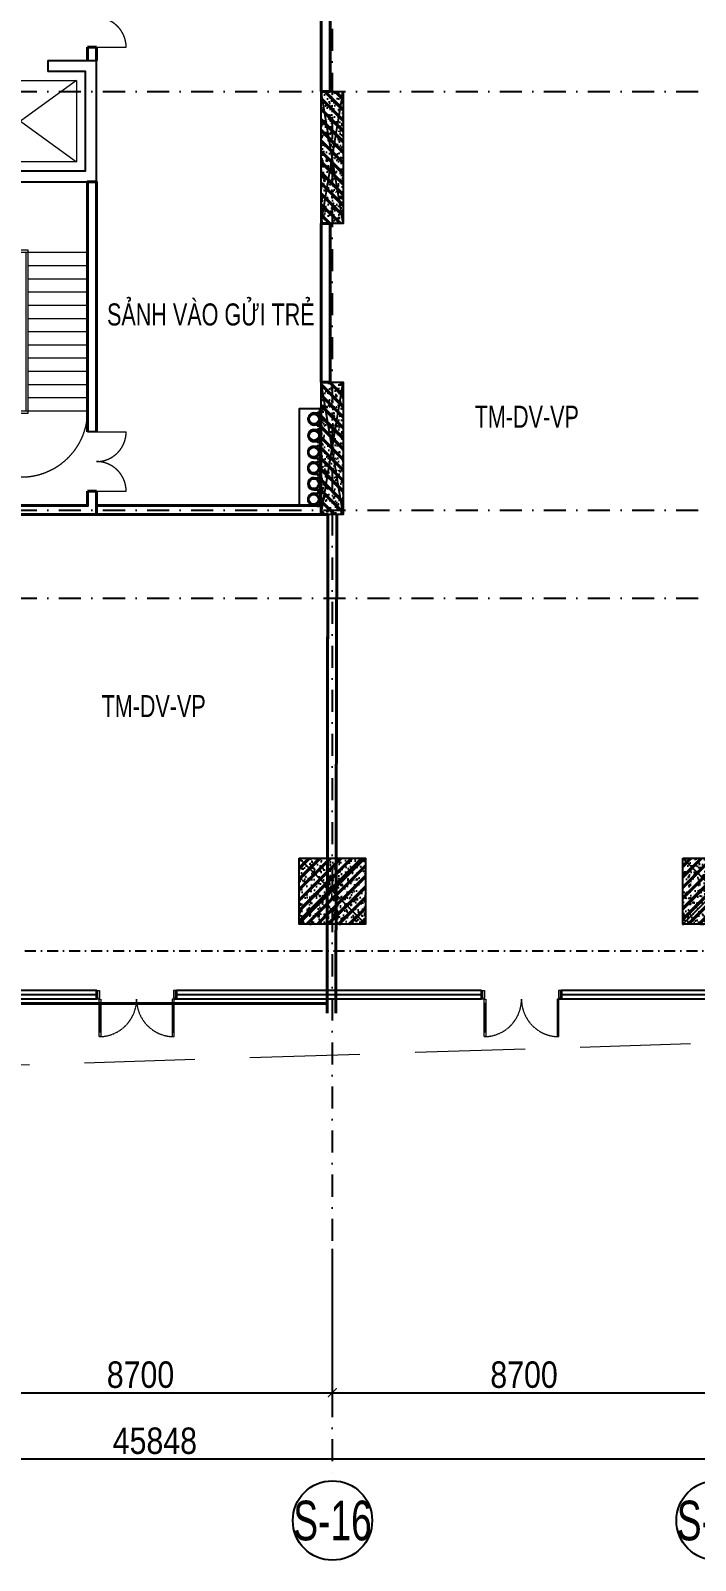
# Model space of a CAD drawing. Header units: millimetres. Extents: x -1534340 to 1713810, y -1348191 to 1114081.
# Drawn here: x 1533939 to 1549019, y -348387 to -313673 of the extents above; entities that cross this region are included whole.
import ezdxf
from ezdxf.enums import TextEntityAlignment as Align

# ---------------------------------------------------------------- set-up
doc = ezdxf.new("R2010")
doc.units = ezdxf.units.MM
doc.header["$LTSCALE"] = 100
doc.set_wipeout_variables(frame=1)
doc.header["$PDMODE"] = 32
doc.header["$PDSIZE"] = 2.5
for name, pattern in [('DASHED2', [0.375, 0.25, -0.125]), ('HIDDEN2', [0.1875, 0.125, -0.0625]), ('xref.asix of  podium$0$xref.asix of  podium$0$DASHDOT', [1, 0.5, -0.25, 0, -0.25]), ('Xref.Asix of Basement B2$0$HIDDEN', [0.375, 0.25, -0.125])]:
    doc.linetypes.add(name, pattern=pattern)
for name, color, linetype in [('1-Chu thich', 8, 'Continuous'), ('A-CORE-OTLN', 2, 'Continuous'), ('A-GLAZ', 135, 'Continuous'), ('ccu12-Manh', 8, 'Continuous'), ('KT-Kich thuoc', 9, 'Continuous'), ('KT-KT', 1, 'Continuous'), ('KT-Text', 7, 'Continuous'), ('NDT Cap nuoc', 4, 'Continuous'), ('xref.asix of  podium$0$xref.asix of  podium$0$AUDIT_I_220805193045-1', 50, 'Continuous'), ('xref.asix of  podium$0$xref.asix of  podium$0$AUDIT_I_220805193045-5', 6, 'Continuous'), ('xref.asix of  podium$0$xref.asix of  podium$0$AUDIT_I_220807103235-17', 50, 'Continuous'), ('xref.asix of  podium$0$xref.asix of  podium$0$KC2-DIM', 251, 'Continuous'), ('xref.asix of  podium$0$xref.asix of  podium$0$KT-Dim', 8, 'Continuous'), ('xref.asix of  podium$0$xref.asix of  podium$0$KT-Kich thuoc', 9, 'Continuous'), ('xref.asix of  podium$0$xref.asix of  podium$0$KT-Luoi truc South Tower', 8, 'xref.asix of  podium$0$xref.asix of  podium$0$DASHDOT'), ('Xref.Asix of Basement B2$0$KT-Net cot vach', 6, 'Continuous')]:
    doc.layers.add(name, color=color, linetype=linetype)
for name, color, linetype, lineweight in [('CUA', 37, 'Continuous', 13), ('D-building block', 8, 'Continuous', 13), ('KT-Chu viet', 255, 'Continuous', 20), ('KT-Net cat', 1, 'Continuous', 40), ('KT-Net cua', 87, 'Continuous', 9), ('KT-Net thay', 7, 'Continuous', 15), ('NET-THAY', 7, 'Continuous', 30)]:
    doc.layers.add(name, color=color, linetype=linetype, lineweight=lineweight)
doc.layers.add('Xref.Asix of Basement B2$0$KT-Chi gioi XD', color=7, linetype='Xref.Asix of Basement B2$0$HIDDEN', true_color=0x0066cc)
doc.styles.add('Arial Narrow', font='ARIALN.TTF')
doc.styles.add('xref.asix of  podium$0$xref.asix of  podium$0$HBA-Text', font='GOTHIC.TTF')
doc.styles.add('Xref_ST_MBDV Cot vach 30.7.2022$0$Arial', font='arial.ttf', dxfattribs={"width": 0.7})
doc.dimstyles.new('CCU_1-200', dxfattribs={"dimscale": 200, "dimtxt": 3, "dimasz": 1, "dimexe": 1, "dimexo": 2, "dimgap": 0.5, "dimtad": 1, "dimdec": 0, "dimdsep": 46, "dimtxsty": 'Arial Narrow', "dimblk": 'ARCHTICK', "dimcen": -1, "dimdle": 1, "dimclrd": 256, "dimclre": 256, "dimclrt": 3, "dimadec": 0, "dimazin": 2, "dimtfac": 0.1, "dimtdec": 0, "dimtix": 1, "dimtmove": 2, "dimatfit": 1, "dimfxl": 1, "dimtvp": 0.833333, "dimtolj": 1, "dimtzin": 12, "dimarcsym": 0})
pattern_1 = [(50, (550, -550), (286.904, -25.1), [30, -330]), (355, (550, -550), (-55.5, 300.877), [24, -264]), (100.451, (573.9, -552.1), (231.404, 275.776), [25.496, -280.457]), (46.184, (550, -470), (426.9, -66.21), [45, -495]), (96.636, (585.57, -475.5), (373.87, 389.65), [38.24, -420.69]), (351.184, (550, -470), (373.86, 389.65), [36, -396]), (21, (590, -490), (238.763, -161.048), [30, -330]), (326, (590, -490), (97.326, 290.06), [24, -264]), (71.451, (609.9, -503.42), (336.09, 129.01), [25.496, -280.457]), (37.5, (550, -550), (4.864, 133.1575), [0, -260.8, 0, -268, 0, -265]), (7.5, (550, -550), (105.228, 157.765), [0, -152.8, 0, -254.8, 0, -101]), (327.5, (460.8, -550), (213.529, -9.022), [0, -100, 0, -312, 0, -414]), (317.5, (420.8, -550), (233.274, 40.042), [0, -130, 0, -207.2, 0, -294]), (45, (550, -550), (-120.208, 120.208), []), (45, (550, -501), (-120.208, 120.208), [])]

# ---------------------------------------------------------------- blocks, each defined once
blk = doc.blocks.new('*U2908')
h = blk.add_hatch()
h.set_pattern_fill('VATLIEU04', color=250, scale=40, style=0, pattern_type=2)
h.set_pattern_definition(pattern_1)
h.paths.add_polyline_path([(-475, 475), (1025, 475), (1025, -1025), (-475, -1025)])
at = {"color": 6, "ltscale": 0.25}
blk.add_lwpolyline([(-475, 475), (1025, 475), (1025, -1025), (-475, -1025)], close=True, dxfattribs=at)
at = {"layer": 'Defpoints', "linetype": 'ByBlock', "ltscale": 30}
for p, q in [((1025, 475), (-475, -1025)), ((-475, 475), (1025, -1025))]:
    blk.add_line(p, q, dxfattribs=at)
blk = doc.blocks.new('*U2909')
h = blk.add_hatch()
h.set_pattern_fill('VATLIEU04', color=250, scale=40, style=0, pattern_type=2)
h.set_pattern_definition(pattern_1)
h.paths.add_polyline_path([(-475, 475), (1025, 475), (1025, -1025), (-475, -1025)])
at = {"color": 6, "ltscale": 0.25}
blk.add_lwpolyline([(-475, 475), (1025, 475), (1025, -1025), (-475, -1025)], close=True, dxfattribs=at)
at = {"layer": 'Defpoints', "linetype": 'ByBlock', "ltscale": 30}
for p, q in [((1025, 475), (-475, -1025)), ((-475, 475), (1025, -1025))]:
    blk.add_line(p, q, dxfattribs=at)
blk = doc.blocks.new('*U2799')
h = blk.add_hatch()
h.set_pattern_fill('VATLIEU04', color=250, scale=40, style=0, pattern_type=2)
h.set_pattern_definition([(50, (-450, 3050), (286.904, -25.101), [30, -330]), (355, (-450, 3050), (-55.5, 300.877), [24, -264]), (100.451, (-426.1, 3047.9), (231.404, 275.776), [25.496, -280.457]), (46.184, (-450, 3130), (426.896, -66.208), [45, -495]), (96.636, (-414.43, 3124.5), (373.865, 389.647), [38.244, -420.685]), (351.184, (-450, 3130), (373.865, 389.65), [36, -396]), (21, (-410, 3110), (238.763, -161.048), [30, -330]), (326, (-410, 3110), (97.326, 290.06), [24, -264]), (71.451, (-390.1, 3096.58), (336.09, 129.012), [25.496, -280.457]), (37.5, (-450, 3050), (4.864, 133.1575), [0, -260.8, 0, -268, 0, -265]), (7.5, (-450, 3050), (105.228, 157.7647), [0, -152.8, 0, -254.8, 0, -101]), (327.5, (-539.2, 3050), (213.529, -9.022), [0, -100, 0, -312, 0, -414]), (317.5, (-579.2, 3050), (233.274, 40.042), [0, -130, 0, -207.2, 0, -294]), (45, (-450, 3050), (-120.208, 120.208), []), (45, (-450, 3099), (-120.208, 120.208), [])])
h.paths.add_polyline_path([(-475, -475), (25, -475), (25, 2525), (-475, 2525)])
at = {"color": 6, "ltscale": 0.25}
blk.add_lwpolyline([(-475, -475), (25, -475), (25, 2525), (-475, 2525)], close=True, dxfattribs=at)
at = {"layer": 'Defpoints', "linetype": 'ByBlock', "ltscale": 30}
for p, q in [((25, -475), (-475, 2525)), ((-475, -475), (25, 2525))]:
    blk.add_line(p, q, dxfattribs=at)
blk = doc.blocks.new('xref.asix of  podium$0$xref.asix of  podium$0$MBCot-PN-flat-22')
at = {"layer": 'xref.asix of  podium$0$xref.asix of  podium$0$AUDIT_I_220805193045-5', "linetype": 'ByBlock', "xscale": -1, "rotation": 359.9999999999985}
for p in [(81112, -17602, 0), (81112, -24202, 0)]:
    blk.add_blockref('*U2799', p, dxfattribs=at)
blk = doc.blocks.new('_ARCHTICK')
at = {"color": 0, "linetype": 'ByBlock', "const_width": 0.15}
blk.add_lwpolyline([(-0.5, -0.5), (0.5, 0.5)], dxfattribs=at)
blk = doc.blocks.new('*D2861')
at = {"layer": 'Defpoints', "color": 0, "transparency": 16777216}
for p in [(-52171, 1204), (-6323, 1204), (-6323, -3959)]:
    blk.add_point(p, dxfattribs=at)
at = {"layer": 'xref.asix of  podium$0$xref.asix of  podium$0$KT-Kich thuoc', "lineweight": -2, "transparency": 16777216}
for p, q in [((-52171, 804), (-52171, -4159)), ((-6323, 804), (-6323, -4159)), ((-52371, -3959), (-6123, -3959))]:
    blk.add_line(p, q, dxfattribs=at)
at = {"layer": 'xref.asix of  podium$0$xref.asix of  podium$0$KT-Kich thuoc', "lineweight": -2, "transparency": 16777216, "xscale": 200, "yscale": 200, "zscale": 200, "rotation": 180}
blk.add_blockref('_ARCHTICK', (-52171, -3959), dxfattribs=at)
at = {"layer": 'xref.asix of  podium$0$xref.asix of  podium$0$KT-Kich thuoc', "lineweight": -2, "transparency": 16777216, "xscale": 200, "yscale": 200, "zscale": 200}
blk.add_blockref('_ARCHTICK', (-6323, -3959), dxfattribs=at)
at = {"layer": 'xref.asix of  podium$0$xref.asix of  podium$0$KT-Kich thuoc', "color": 3, "transparency": 16777216, "insert": (-29247, -3553), "char_height": 600, "attachment_point": 5, "style": 'Arial Narrow'}
blk.add_mtext('\\A1;45848', dxfattribs=at)
blk = doc.blocks.new('*D2847')
at = {"layer": 'Defpoints', "color": 0, "transparency": 16777216}
for p in [(-33923, 1204), (-25223, 1204), (-25223, -2459)]:
    blk.add_point(p, dxfattribs=at)
at = {"layer": 'xref.asix of  podium$0$xref.asix of  podium$0$KT-Kich thuoc', "lineweight": -2, "transparency": 16777216}
for p, q in [((-33923, 804), (-33923, -2659)), ((-25223, 804), (-25223, -2659)), ((-34123, -2459), (-25023, -2459))]:
    blk.add_line(p, q, dxfattribs=at)
at = {"layer": 'xref.asix of  podium$0$xref.asix of  podium$0$KT-Kich thuoc', "lineweight": -2, "transparency": 16777216, "xscale": 200, "yscale": 200, "zscale": 200, "rotation": 180}
blk.add_blockref('_ARCHTICK', (-33923, -2459), dxfattribs=at)
at = {"layer": 'xref.asix of  podium$0$xref.asix of  podium$0$KT-Kich thuoc', "lineweight": -2, "transparency": 16777216, "xscale": 200, "yscale": 200, "zscale": 200}
blk.add_blockref('_ARCHTICK', (-25223, -2459), dxfattribs=at)
at = {"layer": 'xref.asix of  podium$0$xref.asix of  podium$0$KT-Kich thuoc', "color": 3, "transparency": 16777216, "insert": (-29573, -2053), "char_height": 600, "attachment_point": 5, "style": 'Arial Narrow'}
blk.add_mtext('\\A1;8700', dxfattribs=at)
blk = doc.blocks.new('*D2848')
at = {"layer": 'Defpoints', "color": 0, "transparency": 16777216}
for p in [(-25223, 1204), (-16523, 1204), (-16523, -2459)]:
    blk.add_point(p, dxfattribs=at)
at = {"layer": 'xref.asix of  podium$0$xref.asix of  podium$0$KT-Kich thuoc', "lineweight": -2, "transparency": 16777216}
for p, q in [((-25223, 804), (-25223, -2659)), ((-16523, 804), (-16523, -2659)), ((-25423, -2459), (-16323, -2459))]:
    blk.add_line(p, q, dxfattribs=at)
at = {"layer": 'xref.asix of  podium$0$xref.asix of  podium$0$KT-Kich thuoc', "lineweight": -2, "transparency": 16777216, "xscale": 200, "yscale": 200, "zscale": 200, "rotation": 180}
blk.add_blockref('_ARCHTICK', (-25223, -2459), dxfattribs=at)
at = {"layer": 'xref.asix of  podium$0$xref.asix of  podium$0$KT-Kich thuoc', "lineweight": -2, "transparency": 16777216, "xscale": 200, "yscale": 200, "zscale": 200}
blk.add_blockref('_ARCHTICK', (-16523, -2459), dxfattribs=at)
at = {"layer": 'xref.asix of  podium$0$xref.asix of  podium$0$KT-Kich thuoc', "color": 3, "transparency": 16777216, "insert": (-20873, -2053), "char_height": 600, "attachment_point": 5, "style": 'Arial Narrow'}
blk.add_mtext('\\A1;8700', dxfattribs=at)
blk = doc.blocks.new('xref.asix of  podium$0$xref.asix of  podium$0$GRID-SYM-flat-73')
at = {"layer": 'xref.asix of  podium$0$xref.asix of  podium$0$AUDIT_I_220805193045-1'}
blk.add_circle((0, 0, 0), 900, dxfattribs=at)
at = {"layer": 'xref.asix of  podium$0$xref.asix of  podium$0$AUDIT_I_220805193045-1', "style": 'xref.asix of  podium$0$xref.asix of  podium$0$HBA-Text'}
blk.add_attdef('GRID', text='', height=900, rotation=359.6303, dxfattribs=at).set_placement((0, 0, 0), align=Align.MIDDLE_CENTER)
blk = doc.blocks.new('ong thoat xi')
at = {"layer": '1-Chu thich', "color": 30}
for p, q in [((-75, 62), (-75, 65)), ((-66, 67), (-74, 67)), ((-66, 60), (-74, 60)), ((-66, 67), (-66, 60)), ((-65, 69), (-62, 69)), ((-65, 66), (-62, 66)), ((-65, 61), (-62, 61)), ((-65, 58), (-62, 58)), ((-61, 70), (-61, 70)), ((-61, 70), (-61, 57)), ((-61, 70), (-61, 70)), ((-61, 70), (-61, 57)), ((-61, 57), (-61, 57)), ((-55, 70), (-54, 70)), ((-55, 70), (-55, 57)), ((-55, 70), (-54, 70)), ((-55, 57), (-54, 57)), ((-54, 70), (-54, 57)), ((-50, 69), (-54, 69)), ((-50, 66), (-54, 66)), ((-50, 61), (-54, 61)), ((-50, 58), (-54, 58)), ((-33, 67), (-50, 67)), ((-50, 67), (-50, 60)), ((-29, 60), (-50, 60)), ((2, 60), (-41, 60)), ((-41, 58), (-41, 60)), ((-41, 58), (-41, 60)), ((-41, 58), (-41, 60)), ((2, 58), (-41, 58)), ((-33, 60), (-33, 67)), ((-75, -62), (-75, -66)), ((-66, -60), (-74, -60)), ((-66, -67), (-74, -67)), ((-66, -68), (-66, -60)), ((-65, -58), (-62, -58)), ((-65, -61), (-62, -61)), ((-65, -66), (-62, -66)), ((-65, -69), (-62, -69)), ((-61, -70), (-61, -57)), ((-61, -57), (-61, -57)), ((-61, -70), (-61, -57)), ((-61, -70), (-61, -70)), ((-61, -70), (-61, -70)), ((-55, -70), (-55, -57)), ((-55, -57), (-54, -57)), ((-55, -70), (-54, -70)), ((-55, -70), (-54, -70)), ((-54, -70), (-54, -57)), ((-50, -58), (-54, -58)), ((-50, -61), (-54, -61)), ((-50, -66), (-54, -66)), ((-50, -69), (-54, -69)), ((-50, -68), (-50, -60)), ((-31, -60), (-50, -60)), ((-34, -67), (-50, -67)), ((2, -58), (-41, -58)), ((-41, -58), (-41, -60)), ((-41, -58), (-41, -60)), ((2, -60), (-41, -60)), ((-34, -60), (-34, -67))]:
    blk.add_line(p, q, dxfattribs=at)
for centre, major_axis, start_param, end_param in [((-74, 65), (1.13, 1.13), 0.811456, 2.360542), ((-74, 62), (1.1, 1.1), 2.356194, 3.926991), ((-63, 67), (1.7, -1.7), 3.370391, 4.48359), ((-56, 63), (7.09, -7.09), 3.657341, 4.196641), ((-63, 60), (1.7, -1.7), 3.370391, 4.48359), ((-64, 67), (1.7, -1.7), 0.228799, 1.341997), ((-64, 67), (1.7, -1.7), 0.228799, 1.341997), ((-72, 63), (7.09, -7.09), 0.515748, 1.055048), ((-72, 63), (7.09, -7.09), 0.515748, 1.055048), ((-64, 60), (1.7, -1.7), 0.228799, 1.341997), ((-64, 60), (1.7, -1.7), 0.228799, 1.341997), ((0, 0), (38.9, -38.9), 0.785398, 7.068583), ((-52, 67), (1.7, 1.7), 1.799595, 2.912794), ((-52, 67), (1.7, -1.7), 3.370391, 4.48359), ((-44, 63), (7.09, 7.09), 2.086544, 2.625845), ((-44, 63), (7.09, 7.09), 2.086544, 2.625845), ((-52, 60), (1.7, 1.7), 1.799595, 2.912794), ((-52, 60), (1.7, 1.7), 1.799595, 2.912794), ((-52, 67), (1.7, -1.7), 0.228799, 1.341997), ((-60, 63), (7.09, 7.09), -1.055048, -0.515748), ((-52, 60), (1.7, 1.7), -1.341997, -0.228799), ((0, 0), (34.1, -34.1), 0.785398, 7.068583), ((0, 0), (42.5, -42.5), 5.497787, 8.63938), ((0, 0), (41, -41), 5.497787, 8.63938), ((-74, -62), (1.1, 1.1), 0.785398, 2.356194), ((-74, -66), (1.13, 1.13), 2.351847, 3.900932), ((-63, -60), (1.7, -1.7), 3.370391, 4.48359), ((-56, -64), (7.09, 7.09), 2.086544, 2.625845), ((-63, -68), (1.7, 1.7), 1.799595, 2.912794), ((-64, -60), (1.7, -1.7), 0.228799, 1.341997), ((-64, -60), (1.7, -1.7), 0.228799, 1.341997), ((-72, -64), (7.09, -7.09), 0.515748, 1.055048), ((-72, -64), (7.09, -7.09), 0.515748, 1.055048), ((-64, -68), (1.7, -1.7), 0.228799, 1.341997), ((-64, -68), (1.7, -1.7), 0.228799, 1.341997), ((-52, -60), (1.7, -1.7), 3.370391, 4.48359), ((-52, -60), (1.7, -1.7), 3.370391, 4.48359), ((-44, -64), (7.09, 7.09), 2.086544, 2.625845), ((-44, -64), (7.09, 7.09), 2.086544, 2.625845), ((-52, -68), (1.7, 1.7), 1.799595, 2.912794), ((-52, -68), (1.7, 1.7), 1.799595, 2.912794), ((-52, -60), (1.7, -1.7), 0.228799, 1.341997), ((-60, -64), (7.09, -7.09), 0.515748, 1.055048), ((-52, -68), (1.7, -1.7), 0.228799, 1.341997)]:
    blk.add_ellipse(centre, major_axis=major_axis, ratio=1, start_param=start_param, end_param=end_param, dxfattribs=at)
blk = doc.blocks.new('N2200X500')
at = {"layer": 'A-CORE-OTLN', "color": 3, "elevation": 0}
blk.add_lwpolyline([(9586872, 1032959), (9586872, 1035159), (9586372, 1035159), (9586372, 1032959)], close=True, dxfattribs=at)
at = {"layer": 'NET-THAY', "linetype": 'ByBlock', "ltscale": 7, "elevation": 0}
blk.add_lwpolyline([(9586841, 1035164), (9586841, 1032942), (9586871, 1032943), (9586871, 1035165)], close=True, dxfattribs=at)
at = {"layer": 'NDT Cap nuoc', "xscale": 2.272727272727275, "yscale": 2.272727272727275, "zscale": 2.272727272727275, "rotation": 180.279270571122}
for p in [(9586706, 1034925, 0), (9586706, 1034550, 0), (9586701, 1034173, 0), (9586701, 1033812, 0), (9586703, 1033456, 0), (9586701, 1033102, 0)]:
    blk.add_blockref('ong thoat xi', p, dxfattribs=at)
blk = doc.blocks.new('CNTPO')
at = {"layer": 'KT-KT'}
blk.add_blockref('N2200X500', (1879412, 0, 0), dxfattribs=at)
blk = doc.blocks.new('NHÀ TRE T1')
at = {"layer": 'A-CORE-OTLN'}
for p, q in [((17500, 10140, 0), (17500, 10440, 0)), ((18650, 10140, 0), (18650, 10440, 0)), ((18950, 10140, 0), (18950, 10440, 0)), ((20100, 10140, 0), (20100, 10440, 0)), ((0, 10300), (1100, 10300)), ((1100, 10300), (1100, 10050)), ((2100, 10300), (3200, 10300)), ((2100, 10300), (2100, 10050)), ((17400, 4030, 0), (17400, 300, 0)), ((22850, 3130, 0), (20950, 3130, 0)), ((22850, 3130, 0), (22850, 0, 0)), ((3200, 1875), (3000, 1875)), ((2175, 200), (3000, 200)), ((17400, 300, 0), (17500, 300, 0)), ((17500, 300, 0), (17500, 0, 0)), ((18850, 300, 0), (19650, 300, 0)), ((18850, 300, 0), (18850, 0, 0))]:
    blk.add_line(p, q, dxfattribs=at)
at = {"layer": 'A-CORE-OTLN', "elevation": 0}
for points in [[(17500, 10440), (17100, 10440), (17100, 0), (17500, 0)], [(18950, 10440), (18650, 10440)], [(18850, 0), (22850, 0), (22850, 3130), (20500, 3130), (20500, 10440), (20100, 10440)], [(17500, 10140), (17400, 10140), (17400, 4180)], [(18950, 10140), (18650, 10140)], [(20200, 4180), (20200, 10140), (20100, 10140)], [(24550, 4580), (25225, 4580)], [(20200, 3130), (20200, 4030)], [(20200, 2830), (19950, 2830), (19950, 2215), (19650, 2215), (19650, 3130), (20200, 3130)], [(24550, 3230), (25225, 3230)], [(19950, 300), (22550, 300), (22550, 2830), (20200, 2830)], [(19650, 300), (19650, 915), (19950, 915), (19950, 300)]]:
    blk.add_lwpolyline(points, dxfattribs=at)
at = {"layer": 'A-CORE-OTLN'}
for points in [[(0, 7550), (3200, 7550), (3200, 10300)], [(0, 7800), (2950, 7800), (2950, 10050), (2100, 10050)], [(1100, 10050), (0, 10050)]]:
    blk.add_lwpolyline(points, dxfattribs=at)
at = {"layer": 'A-CORE-OTLN', "elevation": 0}
for points in [[(8300, 9600), (8800, 9600), (8800, 6600), (8300, 6600)], [(27200, 8250), (27700, 8250), (27700, 6450), (27200, 6450)], [(8300, 3000), (8800, 3000), (8800, 0), (8300, 0)], [(28100, 1000), (29600, 1000), (29600, -500), (28100, -500)]]:
    blk.add_lwpolyline(points, close=True, dxfattribs=at)
at = {"layer": 'A-CORE-OTLN'}
for centre, start, end in [((24550, 4580, 0), 270, 0), ((24550, 3230, 0), 0, 90)]:
    blk.add_arc(centre, 675, start, end, dxfattribs=at)
at = {"layer": 'D-building block'}
for p, q in [((17350, 12600, 0), (20500, 12600, 0)), ((20500, 10440, 0), (20500, 12600, 0)), ((-2800, 300, 0), (-300, 300, 0))]:
    blk.add_line(p, q, dxfattribs=at)
at = {"layer": 'D-building block', "linetype": 'DASHED2', "ltscale": 1000}
for p, q in [((2750, 9850), (200, 8000)), ((200, 9850), (2750, 8000))]:
    blk.add_line(p, q, dxfattribs=at)
for points in [[(3200, 11950), (3875, 11950)], [(3200, 10600), (3875, 10600)], [(3200, 1875), (3875, 1875)], [(3200, 525), (3875, 525)]]:
    blk.add_lwpolyline(points, dxfattribs=at)
blk.add_lwpolyline([(200, 9850), (2750, 9850), (2750, 8000), (200, 8000)], close=True, dxfattribs=at)
for centre, radius, start, end in [((3200, 11950), 675, 270, 0), ((3200, 10600), 675, 0, 90), ((22750, 8640, 0), 1600, 0, 180), ((22750, 5040, 0), 1600, 180, 0), ((1500, 2350), 1500, 180, 0), ((3200, 1875), 675, 270, 0), ((3200, 525), 675, 0, 90)]:
    blk.add_arc(centre, radius, start, end, dxfattribs=at)
at = {"layer": 'KT-Net cat'}
for p, q in [((-200, 10700), (-200, 12400)), ((0, 10700), (0, 12400)), ((3000, 11950), (3000, 12400)), ((3200, 11950), (3200, 12400)), ((3000, 11950), (3200, 11950)), ((3000, 10300), (3000, 10600)), ((3000, 10600), (3200, 10600)), ((3200, 10300), (3200, 10600)), ((20500, 10440, 0), (24550, 10440, 0)), ((20200, 4180, 0), (17400, 4180, 0)), ((18750, 4030, 0), (17400, 4030, 0)), ((18750, 4030, 0), (18750, 2980, 0)), ((20200, 4030, 0), (18900, 4030, 0)), ((18900, 4030, 0), (18900, 3130, 0)), ((18900, 3130, 0), (19650, 3130, 0)), ((18750, 2980, 0), (19650, 2980, 0)), ((3200, 525), (3000, 525))]:
    blk.add_line(p, q, dxfattribs=at)
at = {"layer": 'KT-Net cat', "elevation": 0}
for points in [[(8300, 12600), (8300, 9600), (8500, 9600), (8500, 12600)], [(8300, 6600), (8300, 3000), (8500, 3000), (8500, 6600)]]:
    blk.add_lwpolyline(points, close=True, dxfattribs=at)
for points in [[(17100, 10440), (17100, 12600), (17350, 12600), (17350, 10440)], [(24550, 4580), (24550, 10440)], [(20500, 10240), (20950, 10240)], [(20950, 10240), (20950, 3130)], [(21150, 10240), (21150, 3130)], [(21150, 10240), (24350, 10240)], [(24350, 10240), (24350, 4580)], [(24350, 4580), (24550, 4580)], [(22850, 0), (24550, 0), (24550, 3230)], [(22850, 3130), (24350, 3130)], [(24350, 3230), (24350, 3130)], [(24350, 3230), (24550, 3230)], [(22850, 2930), (24350, 2930)], [(22850, 200), (24350, 200), (24350, 2930)], [(17350, -1700), (17150, -1700), (17150, 0), (17350, 0), (17350, -1500)], [(17350, -1700), (32064, -1700), (32064, -1500), (17350, -1500)]]:
    blk.add_lwpolyline(points, dxfattribs=at)
at = {"layer": 'KT-Net cat'}
for points in [[(-200, 12400), (3200, 12400)], [(3000, 1875), (3000, 7550), (3200, 7550), (3200, 1875)], [(3000, 525), (3000, 200), (0, 200), (0, 0), (3200, 0), (3200, 525)]]:
    blk.add_lwpolyline(points, dxfattribs=at)
blk.add_lwpolyline([(3200, 0), (8300, 0), (8300, 200), (3200, 200)], close=True, dxfattribs=at)
at = {"layer": 'KT-Net cua', "elevation": 0}
for points in [[(17500, 10440), (17500, 11590), (18650, 10440)], [(20100, 10440), (20100, 11590), (18950, 10440)]]:
    blk.add_lwpolyline(points, dxfattribs=at)
at = {"layer": 'KT-Net thay'}
for p, q in [((18750, 8840, 0), (17400, 8840, 0)), ((20200, 8840, 0), (18850, 8840, 0)), ((18750, 8560, 0), (17400, 8560, 0)), ((20200, 8560, 0), (18850, 8560, 0)), ((18750, 8280, 0), (17400, 8280, 0)), ((18750, 8000, 0), (17400, 8000, 0)), ((20200, 8280, 0), (18850, 8280, 0)), ((20200, 8000, 0), (18850, 8000, 0)), ((18750, 7720, 0), (17400, 7720, 0)), ((20200, 7720, 0), (18850, 7720, 0)), ((18750, 7440, 0), (17400, 7440, 0)), ((20200, 7440, 0), (18850, 7440, 0)), ((18750, 7160, 0), (17400, 7160, 0)), ((20200, 7160, 0), (18850, 7160, 0)), ((18750, 6880, 0), (17400, 6880, 0)), ((18750, 6600, 0), (17400, 6600, 0)), ((20200, 6880, 0), (18850, 6880, 0)), ((20200, 6600, 0), (18850, 6600, 0)), ((18750, 6320, 0), (17400, 6320, 0)), ((20200, 6320, 0), (18850, 6320, 0)), ((18750, 6040, 0), (17400, 6040, 0)), ((20200, 6040, 0), (18850, 6040, 0)), ((18750, 5760, 0), (17400, 5760, 0)), ((20200, 5760, 0), (18850, 5760, 0)), ((20200, 5480, 0), (17400, 5480, 0))]:
    blk.add_line(p, q, dxfattribs=at)
at = {"layer": 'KT-Net thay', "elevation": 0}
for points in [[(18750, 10140), (18750, 5480)], [(18850, 10140), (18850, 5480)], [(21150, 8640), (24350, 8640)], [(21150, 8340), (22500, 8340)], [(22550, 8640), (22550, 5040)], [(22950, 8640), (22950, 5040)], [(23000, 8340), (24350, 8340)], [(21150, 8040), (22500, 8040)], [(23000, 8040), (24350, 8040)], [(21150, 7740), (22500, 7740)], [(23000, 7740), (24350, 7740)], [(21150, 7440), (22500, 7440)], [(23000, 7440), (24350, 7440)], [(21150, 7140), (22500, 7140)], [(23000, 7140), (24350, 7140)], [(21150, 6840), (22500, 6840)], [(23000, 6840), (24350, 6840)], [(21150, 6540), (22500, 6540)], [(23000, 6540), (24350, 6540)], [(21150, 6240), (22500, 6240)], [(21150, 5940), (22500, 5940)], [(23000, 6240), (24350, 6240)], [(23000, 5940), (24350, 5940)], [(21150, 5640), (22500, 5640)], [(23000, 5640), (24350, 5640)], [(21150, 5340), (22500, 5340)], [(23000, 5340), (24350, 5340)], [(21150, 5040), (24350, 5040)]]:
    blk.add_lwpolyline(points, dxfattribs=at)
blk.add_lwpolyline([(23000, 4990), (23000, 8690), (22500, 8690), (22500, 4990)], close=True, dxfattribs=at)
at = {"layer": 'KT-Net thay'}
for points in [[(0, 5950), (3000, 5950)], [(1400, 5950), (1400, 2350)], [(1600, 5950), (1600, 2350)], [(0, 5650), (1350, 5650)], [(1650, 5650), (3000, 5650)], [(0, 5350), (1350, 5350)], [(1650, 5350), (3000, 5350)], [(0, 5050), (1350, 5050)], [(1650, 5050), (3000, 5050)], [(0, 4750), (1350, 4750)], [(1650, 4750), (3000, 4750)], [(0, 4450), (1350, 4450)], [(1650, 4450), (3000, 4450)], [(0, 4150), (1350, 4150)], [(0, 3850), (1350, 3850)], [(1650, 4150), (3000, 4150)], [(1650, 3850), (3000, 3850)], [(0, 3550), (1350, 3550)], [(1650, 3550), (3000, 3550)], [(0, 3250), (1350, 3250)], [(1650, 3250), (3000, 3250)], [(0, 2950), (1350, 2950)], [(1650, 2950), (3000, 2950)], [(0, 2650), (1350, 2650)], [(1650, 2650), (3000, 2650)], [(0, 2350), (3000, 2350)]]:
    blk.add_lwpolyline(points, dxfattribs=at)
blk.add_lwpolyline([(1650, 2300), (1650, 6000), (1350, 6000), (1350, 2300)], close=True, dxfattribs=at)
at = {"layer": 'KT-Text', "extrusion": (-8.16706e-08, 6.125e-10, 1), "style": 'Xref_ST_MBDV Cot vach 30.7.2022$0$Arial', "width": 0.7}
blk.add_text('P8 (TMCC)', height=400, dxfattribs=at).set_placement((21233, 1765, 1), align=Align.CENTER)
at = {"layer": 'KT-Text', "style": 'Xref_ST_MBDV Cot vach 30.7.2022$0$Arial', "width": 0.7}
blk.add_text('1600KG', height=400, dxfattribs=at).set_placement((21161, 1082, 0), align=Align.CENTER)
blk = doc.blocks.new('*U229')
for p, q in [((-750, -90), (-750, -50)), ((-100, -70), (-750, -70)), ((-100, -90), (-100, -50)), ((-750, -1710), (-750, -1750)), ((-100, -1730), (-750, -1730)), ((-100, -1710), (-100, -1750))]:
    blk.add_line(p, q)
for points in [[(200, 0), (200, -60), (40, -60), (40, -50), (0, -50), (0, 0)], [(0, -50), (0, -90), (-850, -90), (-850, -50)], [(0, -1750), (0, -1710), (-850, -1710), (-850, -1750)], [(200, -1800), (200, -1740), (40, -1740), (40, -1750), (0, -1750), (0, -1800)]]:
    blk.add_lwpolyline(points, close=True)
at = {"linetype": 'HIDDEN2'}
for centre, start, end in [((0, -50), 180, 270), ((0, -1750), 90, 180)]:
    blk.add_arc(centre, 850, start, end, dxfattribs=at)
blk = doc.blocks.new('KHHFG')
blk.add_wipeout([(-80, 1884), (238, 1884), (264, 84), (-70, 84)]).dxf.layer = 'KT-Kich thuoc'
at = {"layer": 'KT-Net cat'}
for p, q in [((200, 1884), (0, 1884)), ((200, 84), (0, 84))]:
    blk.add_line(p, q, dxfattribs=at)
at = {"layer": 'CUA', "xscale": -1, "rotation": 359.999999524041}
blk.add_blockref('*U229', (200, 1884), dxfattribs=at)
blk = doc.blocks.new('xref.asix of  podium$0$xref.asix of  podium$0$Asix South Tower')
at = {"layer": 'xref.asix of  podium$0$xref.asix of  podium$0$KT-Luoi truc South Tower', "ltscale": 10}
for p, q in [((-25223, 33491.9), (-25223, -4459.1)), ((-49426.2, 27070.4), (10118.8, 27070.4)), ((-49426.2, 17570.4), (10118.8, 17570.4)), ((-49426.2, 15570.4), (10118.8, 15570.4))]:
    blk.add_line(p, q, dxfattribs=at)
at = {"layer": 'xref.asix of  podium$0$xref.asix of  podium$0$KT-Luoi truc South Tower', "ltscale": 5}
blk.add_line((-52698.1, 7570.4), (10118.8, 7570.4), dxfattribs=at)
at = {"layer": 'xref.asix of  podium$0$xref.asix of  podium$0$KT-Dim'}
ref = blk.add_blockref('xref.asix of  podium$0$xref.asix of  podium$0$GRID-SYM-flat-73', (-25217.9, -5359.1, 0), dxfattribs=dict(at, rotation=0.325197994598278))
ref.add_attrib('GRID', 'S-16', dxfattribs={"layer": 'xref.asix of  podium$0$xref.asix of  podium$0$AUDIT_I_220807103235-17', "height": 900, "style": 'xref.asix of  podium$0$xref.asix of  podium$0$HBA-Text', "width": 0.7}).set_placement((-25217.9, -5359.1, 0), align=Align.MIDDLE_CENTER)
ref = blk.add_blockref('xref.asix of  podium$0$xref.asix of  podium$0$GRID-SYM-flat-73', (-16517.9, -5359.1, 0), dxfattribs=dict(at, rotation=0.325197994598278))
ref.add_attrib('GRID', 'S-17', dxfattribs={"layer": 'xref.asix of  podium$0$xref.asix of  podium$0$AUDIT_I_220807103235-17', "height": 900, "style": 'xref.asix of  podium$0$xref.asix of  podium$0$HBA-Text', "width": 0.7}).set_placement((-16517.9, -5359.1, 0), align=Align.MIDDLE_CENTER)
at = {"layer": 'xref.asix of  podium$0$xref.asix of  podium$0$KT-Kich thuoc'}
for base, p1, p2, picture, middle in [((-6323, -3959.1), (-52170.8, 1204.1), (-6323, 1204.1), '*D2861', (-29246.9, -3552.8)), ((-25223, -2459.1), (-33923, 1204.1), (-25223, 1204.1), '*D2847', (-29573, -2052.8)), ((-16523, -2459.1), (-25223, 1204.1), (-16523, 1204.1), '*D2848', (-20873, -2052.8))]:
    dim = blk.add_linear_dim(base=base, p1=p1, p2=p2, dimstyle='CCU_1-200', dxfattribs=at)
    dim.commit()
    dim.dimension.update_dxf_attribs({"geometry": picture, "text_midpoint": middle})
blk = doc.blocks.new('312')
at = {"layer": 'A-GLAZ', "elevation": 0}
for points in [[(1549381.7, -324451.9), (1549381.7, -326351.9), (1564094.9, -326351.9), (1564841.6, -329815.6, -0.450846), (1560035.9, -335451.9), (1514900.4, -335451.9, -0.3269245), (1510225.3, -332020.3), (1505717.2, -318992.9, 0.4276918), (1489946.2, -312619.6), (1483986, -314676)], [(1549481.7, -324551.9), (1549481.7, -326251.9), (1564175.6, -326251.9), (1564940.1, -329798, -0.4511126), (1560036.8, -335551.9), (1514900.3, -335551.9, -0.3268517), (1510130.4, -332051.7), (1505623.5, -319027.8, 0.427751), (1489983.1, -312712.7), (1484018.6, -314770.5)], [(1549581.7, -324651.9), (1549581.7, -326151.9), (1564256.4, -326151.9), (1565038.6, -329780.3, -0.4513715), (1560037.6, -335651.9), (1514900.3, -335651.9, -0.326781), (1510035.4, -332083.2), (1505529.7, -319062.6, 0.427811), (1490020.1, -312805.7), (1484051.3, -314865)]]:
    blk.add_lwpolyline(points, format="xyb", dxfattribs=at)
at = {"layer": 'KT-Net cat'}
for p, q in [((1540681.7, -324651.7, 0), (1540663.7, -335971.2, -0.1)), ((1540881.7, -324652.1, 0), (1540863.6, -335971.5, -0.1))]:
    blk.add_line(p, q, dxfattribs=at)
blk.add_lwpolyline([(1540681.7, -324651.9), (1532231.7, -324651.9), (1532181.7, -324651.9), (1532164, -335751.9), (1540664, -335751.9)], close=True, dxfattribs=at)
at = {"layer": 'Xref.Asix of Basement B2$0$KT-Chi gioi XD', "lineweight": 13, "ltscale": 100, "elevation": 0, "flags": 128}
blk.add_lwpolyline([(1536926.6, -198350.2), (1532230.5, -180477.4), (1529880.4, -179665.5), (1520946.6, -186436.8), (1497442.7, -204368.8), (1473775.2, -221476.8, 0.684877), (1504207.8, -335272.8), (1524578.3, -337428.6), (1563007.4, -336214.1), (1565857.8, -332567.4)], format="xyb", close=True, dxfattribs=at)
at = {"layer": 'KT-KT'}
blk.add_blockref('CNTPO', (-9925751.4, -1357411.2, 0), dxfattribs=at)
at = {"layer": 'KT-Net cat'}
blk.add_blockref('NHÀ TRE T1', (1532231.7, -324651.9, 0), dxfattribs=at)
at = {"layer": 'xref.asix of  podium$0$xref.asix of  podium$0$KC2-DIM'}
blk.add_blockref('xref.asix of  podium$0$xref.asix of  podium$0$MBCot-PN-flat-22', (1459444.9, -299975.3), dxfattribs=at)
at = {"layer": 'xref.asix of  podium$0$xref.asix of  podium$0$KT-Kich thuoc'}
blk.add_blockref('xref.asix of  podium$0$xref.asix of  podium$0$Asix South Tower', (1566004.7, -342122.3), dxfattribs=at)
at = {"layer": 'Xref.Asix of Basement B2$0$KT-Net cot vach'}
for name, p in [('*U2909', (1540506.7, -332926.9)), ('*U2908', (1549206.7, -332926.9))]:
    blk.add_blockref(name, p, dxfattribs=at)
at = {"layer": 'KT-Chu viet', "insert": (1538027.5, -319863.6), "char_height": 500, "attachment_point": 2, "style": 'Xref_ST_MBDV Cot vach 30.7.2022$0$Arial'}
blk.add_mtext('SẢNH VÀO GỬI TRẺ', dxfattribs=at)
at = {"layer": 'KT-Chu viet', "char_height": 500, "width": 5339.453, "attachment_point": 2, "style": 'Xref_ST_MBDV Cot vach 30.7.2022$0$Arial'}
for insert in [(1545194.9, -322184.8), (1536730.6, -328750.9)]:
    blk.add_mtext('TM-DV-VP', dxfattribs=dict(at, insert=insert))
at = {"layer": 'KT-Kich thuoc', "xscale": -1, "rotation": 90.00236558601485}
for p in [(1537326.1, -335451.9, 0), (1546057.8, -335451.9, 0)]:
    blk.add_blockref('KHHFG', p, dxfattribs=at)

msp = doc.modelspace()

# ---------------------------------------------------------------- block references
at = {"layer": 'ccu12-Manh'}
msp.add_blockref('312', (0, 0), dxfattribs=at)

doc.saveas('drawing.dxf')
